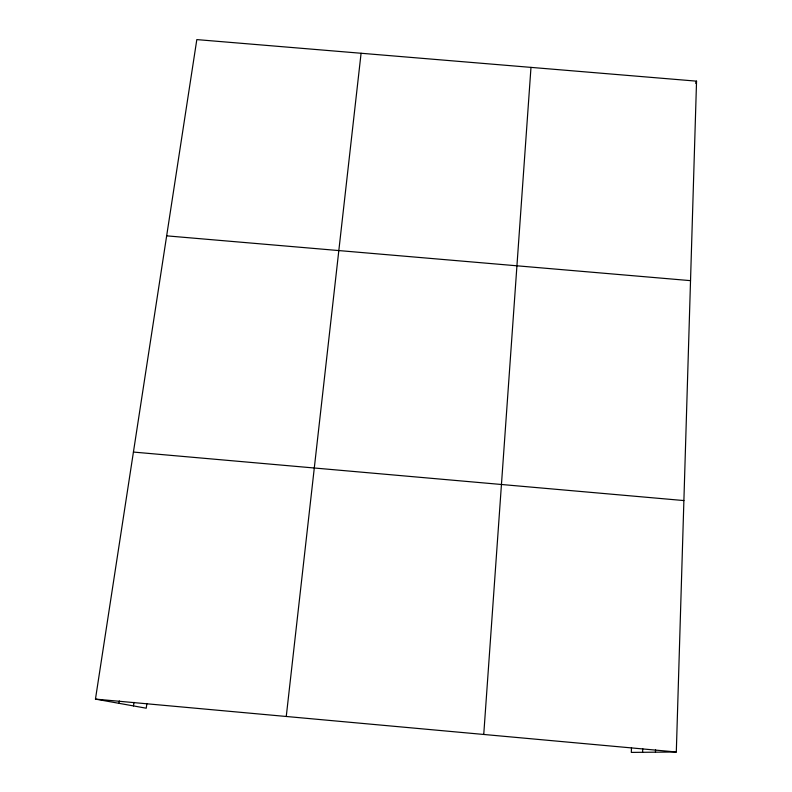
<?xml version="1.0" encoding="UTF-8"?>
<svg xmlns="http://www.w3.org/2000/svg" width="792" height="792" viewBox="0 0 792 792"><rect width="100%" height="100%" fill="white"/><g stroke="black" fill="none" stroke-linecap="round" stroke-linejoin="round"><path stroke-width="1.19" d="M631.491 747.608L631.303 752.4L676.309 751.994L696.544 81.15L196.822 39.6L95.456 699.108L146.233 708.206L146.906 703.484M655.459 752.182L655.548 749.747M642.589 752.301L642.728 748.688M483.744 734.461L530.986 67.389M286.258 716.483L361.083 53.262M133.482 705.919L134.006 702.365M118.968 703.316L119.325 700.92M695.623 83.279L696.544 81.15M166.657 235.848L690.525 280.645M133.422 452.064L683.892 500.564M95.456 699.108L676.309 751.994"/></g></svg>
